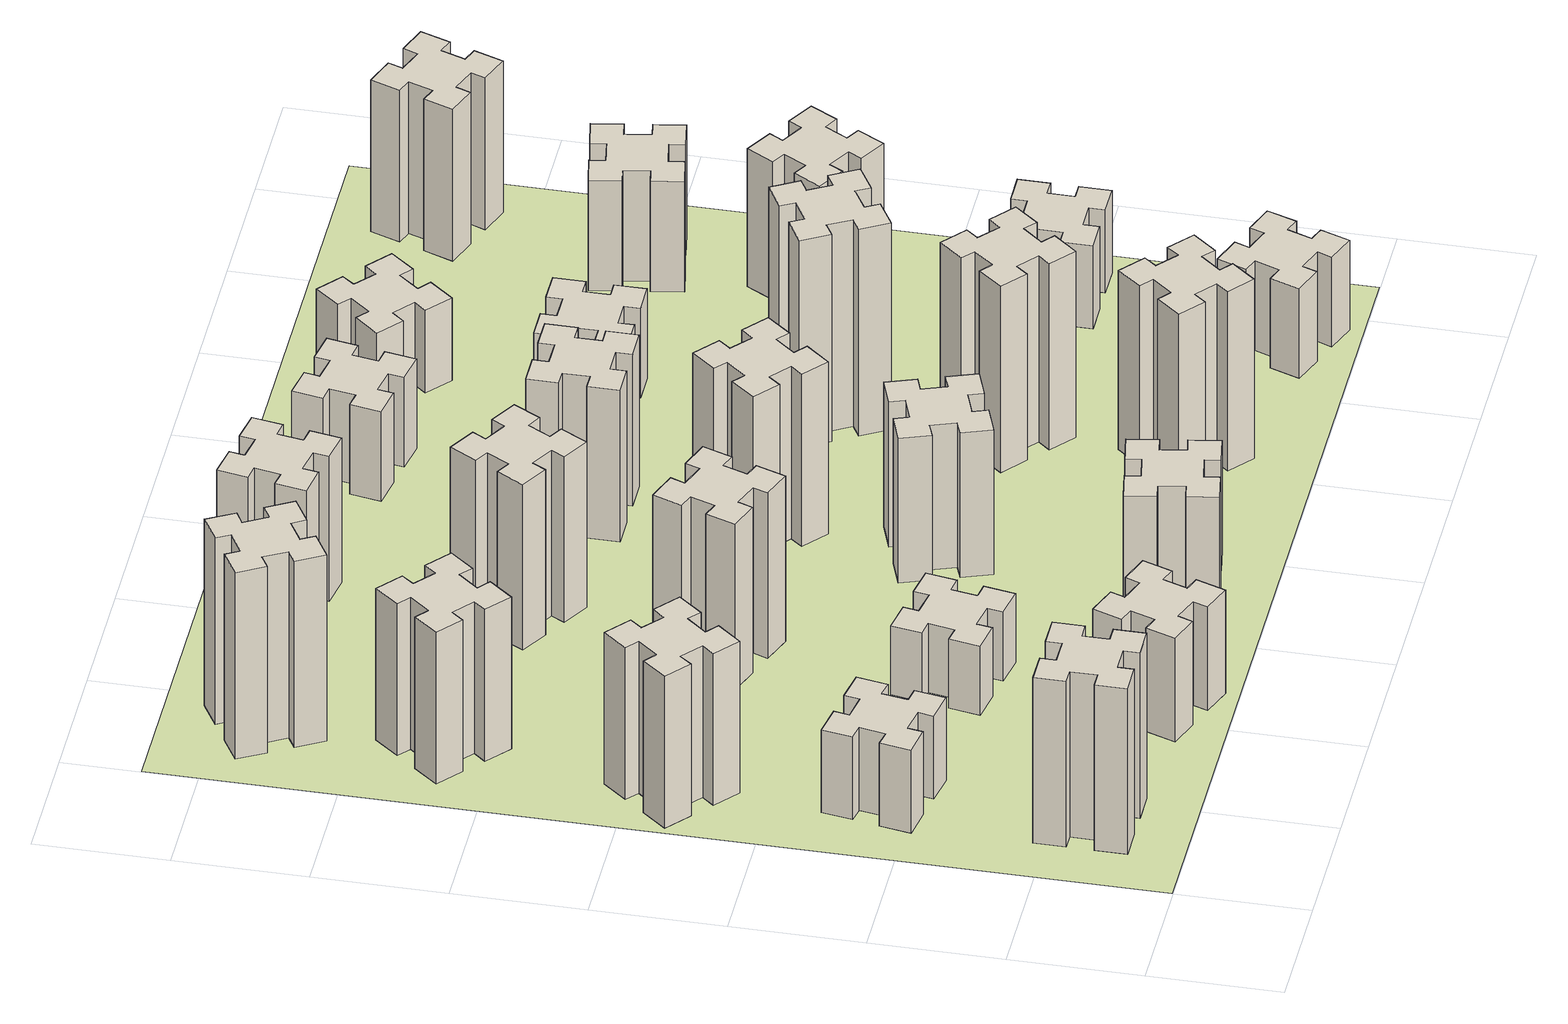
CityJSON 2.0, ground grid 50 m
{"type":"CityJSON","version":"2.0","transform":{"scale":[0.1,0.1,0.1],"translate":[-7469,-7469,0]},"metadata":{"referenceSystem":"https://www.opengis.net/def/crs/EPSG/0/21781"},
"CityObjects":{
"building1":{"type":"Building","attributes":{"class":"1000","function":"1000","usage":"1000","yearOfConstruction":2016,"roofType":"1000","measuredHeight":72,"storeysAboveGround":30,"storeysBelowGround":0},"geometry":[{"type":"Solid","lod":"1","boundaries":[[[[0,1,2,3,4,5,6,7,8,9,10,11,12,13,14,15,16,17,18,19]],[[17,16,20,21]],[[16,15,22,20]],[[15,14,23,22]],[[14,13,24,23]],[[13,12,25,24]],[[12,11,26,25]],[[11,10,27,26]],[[10,9,28,27]],[[9,8,29,28]],[[8,7,30,29]],[[7,6,31,30]],[[6,5,32,31]],[[5,4,33,32]],[[4,3,34,33]],[[3,2,35,34]],[[2,1,36,35]],[[1,0,37,36]],[[0,19,38,37]],[[19,18,39,38]],[[18,17,21,39]],[[24,25,26,27,28,29,30,31,32,33,34,35,36,37,38,39,21,20,22,23]]]]}]},
"building2":{"type":"Building","attributes":{"class":"1000","function":"1000","usage":"1000","yearOfConstruction":2016,"roofType":"1000","measuredHeight":36,"storeysAboveGround":30,"storeysBelowGround":0},"geometry":[{"type":"Solid","lod":"1","boundaries":[[[[40,41,42,43,44,45,46,47,48,49,50,51,52,53,54,55,56,57,58,59]],[[57,56,60,61]],[[56,55,62,60]],[[55,54,63,62]],[[54,53,64,63]],[[53,52,65,64]],[[52,51,66,65]],[[51,50,67,66]],[[50,49,68,67]],[[49,48,69,68]],[[48,47,70,69]],[[47,46,71,70]],[[46,45,72,71]],[[45,44,73,72]],[[44,43,74,73]],[[43,42,75,74]],[[42,41,76,75]],[[41,40,77,76]],[[40,59,78,77]],[[59,58,79,78]],[[58,57,61,79]],[[64,65,66,67,68,69,70,71,72,73,74,75,76,77,78,79,61,60,62,63]]]]}]},
"building3":{"type":"Building","attributes":{"class":"1000","function":"1000","usage":"1000","yearOfConstruction":2016,"roofType":"1000","measuredHeight":66,"storeysAboveGround":30,"storeysBelowGround":0},"geometry":[{"type":"Solid","lod":"1","boundaries":[[[[80,81,82,83,84,85,86,87,88,89,90,91,92,93,94,95,96,97,98,99]],[[97,96,100,101]],[[96,95,102,100]],[[95,94,103,102]],[[94,93,104,103]],[[93,92,105,104]],[[92,91,106,105]],[[91,90,107,106]],[[90,89,108,107]],[[89,88,109,108]],[[88,87,110,109]],[[87,86,111,110]],[[86,85,112,111]],[[85,84,113,112]],[[84,83,114,113]],[[83,82,115,114]],[[82,81,116,115]],[[81,80,117,116]],[[80,99,118,117]],[[99,98,119,118]],[[98,97,101,119]],[[104,105,106,107,108,109,110,111,112,113,114,115,116,117,118,119,101,100,102,103]]]]}]},
"building4":{"type":"Building","attributes":{"class":"1000","function":"1000","usage":"1000","yearOfConstruction":2016,"roofType":"1000","measuredHeight":66,"storeysAboveGround":30,"storeysBelowGround":0},"geometry":[{"type":"Solid","lod":"1","boundaries":[[[[120,121,122,123,124,125,126,127,128,129,130,131,132,133,134,135,136,137,138,139]],[[137,136,140,141]],[[136,135,142,140]],[[135,134,143,142]],[[134,133,144,143]],[[133,132,145,144]],[[132,131,146,145]],[[131,130,147,146]],[[130,129,148,147]],[[129,128,149,148]],[[128,127,150,149]],[[127,126,151,150]],[[126,125,152,151]],[[125,124,153,152]],[[124,123,154,153]],[[123,122,155,154]],[[122,121,156,155]],[[121,120,157,156]],[[120,139,158,157]],[[139,138,159,158]],[[138,137,141,159]],[[144,145,146,147,148,149,150,151,152,153,154,155,156,157,158,159,141,140,142,143]]]]}]},
"building5":{"type":"Building","attributes":{"class":"1000","function":"1000","usage":"1000","yearOfConstruction":2016,"roofType":"1000","measuredHeight":45,"storeysAboveGround":30,"storeysBelowGround":0},"geometry":[{"type":"Solid","lod":"1","boundaries":[[[[160,161,162,163,164,165,166,167,168,169,170,171,172,173,174,175,176,177,178,179]],[[177,176,180,181]],[[176,175,182,180]],[[175,174,183,182]],[[174,173,184,183]],[[173,172,185,184]],[[172,171,186,185]],[[171,170,187,186]],[[170,169,188,187]],[[169,168,189,188]],[[168,167,190,189]],[[167,166,191,190]],[[166,165,192,191]],[[165,164,193,192]],[[164,163,194,193]],[[163,162,195,194]],[[162,161,196,195]],[[161,160,197,196]],[[160,179,198,197]],[[179,178,199,198]],[[178,177,181,199]],[[184,185,186,187,188,189,190,191,192,193,194,195,196,197,198,199,181,180,182,183]]]]}]},
"building6":{"type":"Building","attributes":{"class":"1000","function":"1000","usage":"1000","yearOfConstruction":2016,"roofType":"1000","measuredHeight":81,"storeysAboveGround":30,"storeysBelowGround":0},"geometry":[{"type":"Solid","lod":"1","boundaries":[[[[200,201,202,203,204,205,206,207,208,209,210,211,212,213,214,215,216,217,218,219]],[[217,216,220,221]],[[216,215,222,220]],[[215,214,223,222]],[[214,213,224,223]],[[213,212,225,224]],[[212,211,226,225]],[[211,210,227,226]],[[210,209,228,227]],[[209,208,229,228]],[[208,207,230,229]],[[207,206,231,230]],[[206,205,232,231]],[[205,204,233,232]],[[204,203,234,233]],[[203,202,235,234]],[[202,201,236,235]],[[201,200,237,236]],[[200,219,238,237]],[[219,218,239,238]],[[218,217,221,239]],[[224,225,226,227,228,229,230,231,232,233,234,235,236,237,238,239,221,220,222,223]]]]}]},
"building7":{"type":"Building","attributes":{"class":"1000","function":"1000","usage":"1000","yearOfConstruction":2016,"roofType":"1000","measuredHeight":30,"storeysAboveGround":30,"storeysBelowGround":0},"geometry":[{"type":"Solid","lod":"1","boundaries":[[[[240,241,242,243,244,245,246,247,248,249,250,251,252,253,254,255,256,257,258,259]],[[257,256,260,261]],[[256,255,262,260]],[[255,254,263,262]],[[254,253,264,263]],[[253,252,265,264]],[[252,251,266,265]],[[251,250,267,266]],[[250,249,268,267]],[[249,248,269,268]],[[248,247,270,269]],[[247,246,271,270]],[[246,245,272,271]],[[245,244,273,272]],[[244,243,274,273]],[[243,242,275,274]],[[242,241,276,275]],[[241,240,277,276]],[[240,259,278,277]],[[259,258,279,278]],[[258,257,261,279]],[[264,265,266,267,268,269,270,271,272,273,274,275,276,277,278,279,261,260,262,263]]]]}]},
"building8":{"type":"Building","attributes":{"class":"1000","function":"1000","usage":"1000","yearOfConstruction":2016,"roofType":"1000","measuredHeight":72,"storeysAboveGround":30,"storeysBelowGround":0},"geometry":[{"type":"Solid","lod":"1","boundaries":[[[[280,281,282,283,284,285,286,287,288,289,290,291,292,293,294,295,296,297,298,299]],[[297,296,300,301]],[[296,295,302,300]],[[295,294,303,302]],[[294,293,304,303]],[[293,292,305,304]],[[292,291,306,305]],[[291,290,307,306]],[[290,289,308,307]],[[289,288,309,308]],[[288,287,310,309]],[[287,286,311,310]],[[286,285,312,311]],[[285,284,313,312]],[[284,283,314,313]],[[283,282,315,314]],[[282,281,316,315]],[[281,280,317,316]],[[280,299,318,317]],[[299,298,319,318]],[[298,297,301,319]],[[304,305,306,307,308,309,310,311,312,313,314,315,316,317,318,319,301,300,302,303]]]]}]},
"building9":{"type":"Building","attributes":{"class":"1000","function":"1000","usage":"1000","yearOfConstruction":2016,"roofType":"1000","measuredHeight":48,"storeysAboveGround":30,"storeysBelowGround":0},"geometry":[{"type":"Solid","lod":"1","boundaries":[[[[320,321,322,323,324,325,326,327,328,329,330,331,332,333,334,335,336,337,338,339]],[[337,336,340,341]],[[336,335,342,340]],[[335,334,343,342]],[[334,333,344,343]],[[333,332,345,344]],[[332,331,346,345]],[[331,330,347,346]],[[330,329,348,347]],[[329,328,349,348]],[[328,327,350,349]],[[327,326,351,350]],[[326,325,352,351]],[[325,324,353,352]],[[324,323,354,353]],[[323,322,355,354]],[[322,321,356,355]],[[321,320,357,356]],[[320,339,358,357]],[[339,338,359,358]],[[338,337,341,359]],[[344,345,346,347,348,349,350,351,352,353,354,355,356,357,358,359,341,340,342,343]]]]}]},
"building10":{"type":"Building","attributes":{"class":"1000","function":"1000","usage":"1000","yearOfConstruction":2016,"roofType":"1000","measuredHeight":72,"storeysAboveGround":30,"storeysBelowGround":0},"geometry":[{"type":"Solid","lod":"1","boundaries":[[[[360,361,362,363,364,365,366,367,368,369,370,371,372,373,374,375,376,377,378,379]],[[377,376,380,381]],[[376,375,382,380]],[[375,374,383,382]],[[374,373,384,383]],[[373,372,385,384]],[[372,371,386,385]],[[371,370,387,386]],[[370,369,388,387]],[[369,368,389,388]],[[368,367,390,389]],[[367,366,391,390]],[[366,365,392,391]],[[365,364,393,392]],[[364,363,394,393]],[[363,362,395,394]],[[362,361,396,395]],[[361,360,397,396]],[[360,379,398,397]],[[379,378,399,398]],[[378,377,381,399]],[[384,385,386,387,388,389,390,391,392,393,394,395,396,397,398,399,381,380,382,383]]]]}]},
"building11":{"type":"Building","attributes":{"class":"1000","function":"1000","usage":"1000","yearOfConstruction":2016,"roofType":"1000","measuredHeight":63,"storeysAboveGround":30,"storeysBelowGround":0},"geometry":[{"type":"Solid","lod":"1","boundaries":[[[[400,401,402,403,404,405,406,407,408,409,410,411,412,413,414,415,416,417,418,419]],[[417,416,420,421]],[[416,415,422,420]],[[415,414,423,422]],[[414,413,424,423]],[[413,412,425,424]],[[412,411,426,425]],[[411,410,427,426]],[[410,409,428,427]],[[409,408,429,428]],[[408,407,430,429]],[[407,406,431,430]],[[406,405,432,431]],[[405,404,433,432]],[[404,403,434,433]],[[403,402,435,434]],[[402,401,436,435]],[[401,400,437,436]],[[400,419,438,437]],[[419,418,439,438]],[[418,417,421,439]],[[424,425,426,427,428,429,430,431,432,433,434,435,436,437,438,439,421,420,422,423]]]]}]},
"building12":{"type":"Building","attributes":{"class":"1000","function":"1000","usage":"1000","yearOfConstruction":2016,"roofType":"1000","measuredHeight":63,"storeysAboveGround":30,"storeysBelowGround":0},"geometry":[{"type":"Solid","lod":"1","boundaries":[[[[440,441,442,443,444,445,446,447,448,449,450,451,452,453,454,455,456,457,458,459]],[[457,456,460,461]],[[456,455,462,460]],[[455,454,463,462]],[[454,453,464,463]],[[453,452,465,464]],[[452,451,466,465]],[[451,450,467,466]],[[450,449,468,467]],[[449,448,469,468]],[[448,447,470,469]],[[447,446,471,470]],[[446,445,472,471]],[[445,444,473,472]],[[444,443,474,473]],[[443,442,475,474]],[[442,441,476,475]],[[441,440,477,476]],[[440,459,478,477]],[[459,458,479,478]],[[458,457,461,479]],[[464,465,466,467,468,469,470,471,472,473,474,475,476,477,478,479,461,460,462,463]]]]}]},
"building13":{"type":"Building","attributes":{"class":"1000","function":"1000","usage":"1000","yearOfConstruction":2016,"roofType":"1000","measuredHeight":75,"storeysAboveGround":30,"storeysBelowGround":0},"geometry":[{"type":"Solid","lod":"1","boundaries":[[[[480,481,482,483,484,485,486,487,488,489,490,491,492,493,494,495,496,497,498,499]],[[497,496,500,501]],[[496,495,502,500]],[[495,494,503,502]],[[494,493,504,503]],[[493,492,505,504]],[[492,491,506,505]],[[491,490,507,506]],[[490,489,508,507]],[[489,488,509,508]],[[488,487,510,509]],[[487,486,511,510]],[[486,485,512,511]],[[485,484,513,512]],[[484,483,514,513]],[[483,482,515,514]],[[482,481,516,515]],[[481,480,517,516]],[[480,499,518,517]],[[499,498,519,518]],[[498,497,501,519]],[[504,505,506,507,508,509,510,511,512,513,514,515,516,517,518,519,501,500,502,503]]]]}]},
"building14":{"type":"Building","attributes":{"class":"1000","function":"1000","usage":"1000","yearOfConstruction":2016,"roofType":"1000","measuredHeight":66,"storeysAboveGround":30,"storeysBelowGround":0},"geometry":[{"type":"Solid","lod":"1","boundaries":[[[[520,521,522,523,524,525,526,527,528,529,530,531,532,533,534,535,536,537,538,539]],[[537,536,540,541]],[[536,535,542,540]],[[535,534,543,542]],[[534,533,544,543]],[[533,532,545,544]],[[532,531,546,545]],[[531,530,547,546]],[[530,529,548,547]],[[529,528,549,548]],[[528,527,550,549]],[[527,526,551,550]],[[526,525,552,551]],[[525,524,553,552]],[[524,523,554,553]],[[523,522,555,554]],[[522,521,556,555]],[[521,520,557,556]],[[520,539,558,557]],[[539,538,559,558]],[[538,537,541,559]],[[544,545,546,547,548,549,550,551,552,553,554,555,556,557,558,559,541,540,542,543]]]]}]},
"building15":{"type":"Building","attributes":{"class":"1000","function":"1000","usage":"1000","yearOfConstruction":2016,"roofType":"1000","measuredHeight":78,"storeysAboveGround":30,"storeysBelowGround":0},"geometry":[{"type":"Solid","lod":"1","boundaries":[[[[560,561,562,563,564,565,566,567,568,569,570,571,572,573,574,575,576,577,578,579]],[[577,576,580,581]],[[576,575,582,580]],[[575,574,583,582]],[[574,573,584,583]],[[573,572,585,584]],[[572,571,586,585]],[[571,570,587,586]],[[570,569,588,587]],[[569,568,589,588]],[[568,567,590,589]],[[567,566,591,590]],[[566,565,592,591]],[[565,564,593,592]],[[564,563,594,593]],[[563,562,595,594]],[[562,561,596,595]],[[561,560,597,596]],[[560,579,598,597]],[[579,578,599,598]],[[578,577,581,599]],[[584,585,586,587,588,589,590,591,592,593,594,595,596,597,598,599,581,580,582,583]]]]}]},
"building16":{"type":"Building","attributes":{"class":"1000","function":"1000","usage":"1000","yearOfConstruction":2016,"roofType":"1000","measuredHeight":81,"storeysAboveGround":30,"storeysBelowGround":0},"geometry":[{"type":"Solid","lod":"1","boundaries":[[[[600,601,602,603,604,605,606,607,608,609,610,611,612,613,614,615,616,617,618,619]],[[617,616,620,621]],[[616,615,622,620]],[[615,614,623,622]],[[614,613,624,623]],[[613,612,625,624]],[[612,611,626,625]],[[611,610,627,626]],[[610,609,628,627]],[[609,608,629,628]],[[608,607,630,629]],[[607,606,631,630]],[[606,605,632,631]],[[605,604,633,632]],[[604,603,634,633]],[[603,602,635,634]],[[602,601,636,635]],[[601,600,637,636]],[[600,619,638,637]],[[619,618,639,638]],[[618,617,621,639]],[[624,625,626,627,628,629,630,631,632,633,634,635,636,637,638,639,621,620,622,623]]]]}]},
"building17":{"type":"Building","attributes":{"class":"1000","function":"1000","usage":"1000","yearOfConstruction":2016,"roofType":"1000","measuredHeight":39,"storeysAboveGround":30,"storeysBelowGround":0},"geometry":[{"type":"Solid","lod":"1","boundaries":[[[[640,641,642,643,644,645,646,647,648,649,650,651,652,653,654,655,656,657,658,659]],[[657,656,660,661]],[[656,655,662,660]],[[655,654,663,662]],[[654,653,664,663]],[[653,652,665,664]],[[652,651,666,665]],[[651,650,667,666]],[[650,649,668,667]],[[649,648,669,668]],[[648,647,670,669]],[[647,646,671,670]],[[646,645,672,671]],[[645,644,673,672]],[[644,643,674,673]],[[643,642,675,674]],[[642,641,676,675]],[[641,640,677,676]],[[640,659,678,677]],[[659,658,679,678]],[[658,657,661,679]],[[664,665,666,667,668,669,670,671,672,673,674,675,676,677,678,679,661,660,662,663]]]]}]},
"building18":{"type":"Building","attributes":{"class":"1000","function":"1000","usage":"1000","yearOfConstruction":2016,"roofType":"1000","measuredHeight":90,"storeysAboveGround":30,"storeysBelowGround":0},"geometry":[{"type":"Solid","lod":"1","boundaries":[[[[680,681,682,683,684,685,686,687,688,689,690,691,692,693,694,695,696,697,698,699]],[[697,696,700,701]],[[696,695,702,700]],[[695,694,703,702]],[[694,693,704,703]],[[693,692,705,704]],[[692,691,706,705]],[[691,690,707,706]],[[690,689,708,707]],[[689,688,709,708]],[[688,687,710,709]],[[687,686,711,710]],[[686,685,712,711]],[[685,684,713,712]],[[684,683,714,713]],[[683,682,715,714]],[[682,681,716,715]],[[681,680,717,716]],[[680,699,718,717]],[[699,698,719,718]],[[698,697,701,719]],[[704,705,706,707,708,709,710,711,712,713,714,715,716,717,718,719,701,700,702,703]]]]}]},
"building19":{"type":"Building","attributes":{"class":"1000","function":"1000","usage":"1000","yearOfConstruction":2016,"roofType":"1000","measuredHeight":39,"storeysAboveGround":30,"storeysBelowGround":0},"geometry":[{"type":"Solid","lod":"1","boundaries":[[[[720,721,722,723,724,725,726,727,728,729,730,731,732,733,734,735,736,737,738,739]],[[737,736,740,741]],[[736,735,742,740]],[[735,734,743,742]],[[734,733,744,743]],[[733,732,745,744]],[[732,731,746,745]],[[731,730,747,746]],[[730,729,748,747]],[[729,728,749,748]],[[728,727,750,749]],[[727,726,751,750]],[[726,725,752,751]],[[725,724,753,752]],[[724,723,754,753]],[[723,722,755,754]],[[722,721,756,755]],[[721,720,757,756]],[[720,739,758,757]],[[739,738,759,758]],[[738,737,741,759]],[[744,745,746,747,748,749,750,751,752,753,754,755,756,757,758,759,741,740,742,743]]]]}]},
"building20":{"type":"Building","attributes":{"class":"1000","function":"1000","usage":"1000","yearOfConstruction":2016,"roofType":"1000","measuredHeight":39,"storeysAboveGround":30,"storeysBelowGround":0},"geometry":[{"type":"Solid","lod":"1","boundaries":[[[[760,761,762,763,764,765,766,767,768,769,770,771,772,773,774,775,776,777,778,779]],[[777,776,780,781]],[[776,775,782,780]],[[775,774,783,782]],[[774,773,784,783]],[[773,772,785,784]],[[772,771,786,785]],[[771,770,787,786]],[[770,769,788,787]],[[769,768,789,788]],[[768,767,790,789]],[[767,766,791,790]],[[766,765,792,791]],[[765,764,793,792]],[[764,763,794,793]],[[763,762,795,794]],[[762,761,796,795]],[[761,760,797,796]],[[760,779,798,797]],[[779,778,799,798]],[[778,777,781,799]],[[784,785,786,787,788,789,790,791,792,793,794,795,796,797,798,799,781,780,782,783]]]]}]},
"building21":{"type":"Building","attributes":{"class":"1000","function":"1000","usage":"1000","yearOfConstruction":2016,"roofType":"1000","measuredHeight":36,"storeysAboveGround":30,"storeysBelowGround":0},"geometry":[{"type":"Solid","lod":"1","boundaries":[[[[800,801,802,803,804,805,806,807,808,809,810,811,812,813,814,815,816,817,818,819]],[[817,816,820,821]],[[816,815,822,820]],[[815,814,823,822]],[[814,813,824,823]],[[813,812,825,824]],[[812,811,826,825]],[[811,810,827,826]],[[810,809,828,827]],[[809,808,829,828]],[[808,807,830,829]],[[807,806,831,830]],[[806,805,832,831]],[[805,804,833,832]],[[804,803,834,833]],[[803,802,835,834]],[[802,801,836,835]],[[801,800,837,836]],[[800,819,838,837]],[[819,818,839,838]],[[818,817,821,839]],[[824,825,826,827,828,829,830,831,832,833,834,835,836,837,838,839,821,820,822,823]]]]}]},
"building22":{"type":"Building","attributes":{"class":"1000","function":"1000","usage":"1000","yearOfConstruction":2016,"roofType":"1000","measuredHeight":36,"storeysAboveGround":30,"storeysBelowGround":0},"geometry":[{"type":"Solid","lod":"1","boundaries":[[[[840,841,842,843,844,845,846,847,848,849,850,851,852,853,854,855,856,857,858,859]],[[857,856,860,861]],[[856,855,862,860]],[[855,854,863,862]],[[854,853,864,863]],[[853,852,865,864]],[[852,851,866,865]],[[851,850,867,866]],[[850,849,868,867]],[[849,848,869,868]],[[848,847,870,869]],[[847,846,871,870]],[[846,845,872,871]],[[845,844,873,872]],[[844,843,874,873]],[[843,842,875,874]],[[842,841,876,875]],[[841,840,877,876]],[[840,859,878,877]],[[859,858,879,878]],[[858,857,861,879]],[[864,865,866,867,868,869,870,871,872,873,874,875,876,877,878,879,861,860,862,863]]]]}]},
"building23":{"type":"Building","attributes":{"class":"1000","function":"1000","usage":"1000","yearOfConstruction":2016,"roofType":"1000","measuredHeight":60,"storeysAboveGround":30,"storeysBelowGround":0},"geometry":[{"type":"Solid","lod":"1","boundaries":[[[[880,881,882,883,884,885,886,887,888,889,890,891,892,893,894,895,896,897,898,899]],[[897,896,900,901]],[[896,895,902,900]],[[895,894,903,902]],[[894,893,904,903]],[[893,892,905,904]],[[892,891,906,905]],[[891,890,907,906]],[[890,889,908,907]],[[889,888,909,908]],[[888,887,910,909]],[[887,886,911,910]],[[886,885,912,911]],[[885,884,913,912]],[[884,883,914,913]],[[883,882,915,914]],[[882,881,916,915]],[[881,880,917,916]],[[880,899,918,917]],[[899,898,919,918]],[[898,897,901,919]],[[904,905,906,907,908,909,910,911,912,913,914,915,916,917,918,919,901,900,902,903]]]]}]},
"building24":{"type":"Building","attributes":{"class":"1000","function":"1000","usage":"1000","yearOfConstruction":2016,"roofType":"1000","measuredHeight":48,"storeysAboveGround":30,"storeysBelowGround":0},"geometry":[{"type":"Solid","lod":"1","boundaries":[[[[920,921,922,923,924,925,926,927,928,929,930,931,932,933,934,935,936,937,938,939]],[[937,936,940,941]],[[936,935,942,940]],[[935,934,943,942]],[[934,933,944,943]],[[933,932,945,944]],[[932,931,946,945]],[[931,930,947,946]],[[930,929,948,947]],[[929,928,949,948]],[[928,927,950,949]],[[927,926,951,950]],[[926,925,952,951]],[[925,924,953,952]],[[924,923,954,953]],[[923,922,955,954]],[[922,921,956,955]],[[921,920,957,956]],[[920,939,958,957]],[[939,938,959,958]],[[938,937,941,959]],[[944,945,946,947,948,949,950,951,952,953,954,955,956,957,958,959,941,940,942,943]]]]}]},
"building25":{"type":"Building","attributes":{"class":"1000","function":"1000","usage":"1000","yearOfConstruction":2016,"roofType":"1000","measuredHeight":66,"storeysAboveGround":30,"storeysBelowGround":0},"geometry":[{"type":"Solid","lod":"1","boundaries":[[[[960,961,962,963,964,965,966,967,968,969,970,971,972,973,974,975,976,977,978,979]],[[977,976,980,981]],[[976,975,982,980]],[[975,974,983,982]],[[974,973,984,983]],[[973,972,985,984]],[[972,971,986,985]],[[971,970,987,986]],[[970,969,988,987]],[[969,968,989,988]],[[968,967,990,989]],[[967,966,991,990]],[[966,965,992,991]],[[965,964,993,992]],[[964,963,994,993]],[[963,962,995,994]],[[962,961,996,995]],[[961,960,997,996]],[[960,979,998,997]],[[979,978,999,998]],[[978,977,981,999]],[[984,985,986,987,988,989,990,991,992,993,994,995,996,997,998,999,981,980,982,983]]]]}]},
"landuse1":{"type":"LandUse","attributes":{"name":"plot1","function":"1010"},"geometry":[{"type":"MultiSurface","lod":"1","boundaries":[[[1000,1001,1002,1003]]]}]}
},
"vertices":[
[325,265,0],[425,265,0],[425,205,0],[545,205,0],[545,325,0],[485,325,0],[485,425,0],[545,425,0],[545,545,0],[425,545,0],[425,485,0],[325,485,0],[325,545,0],[205,545,0],[205,425,0],[265,425,0],[265,325,0],[205,325,0],[205,205,0],[325,205,0],[265,325,720],[205,325,720],[265,425,720],[205,425,720],[205,545,720],[325,545,720],[325,485,720],[425,485,720],[425,545,720],[545,545,720],[545,425,720],[485,425,720],[485,325,720],[545,325,720],[545,205,720],[425,205,720],[425,265,720],[325,265,720],[325,205,720],[205,205,720],
[307,1016,0],[405,998,0],[395,939,0],[513,918,0],[534,1037,0],[475,1047,0],[492,1145,0],[551,1135,0],[572,1253,0],[454,1274,0],[444,1215,0],[345,1232,0],[356,1291,0],[237,1312,0],[217,1194,0],[276,1184,0],[258,1085,0],[199,1096,0],[178,977,0],[297,957,0],[258,1085,360],[199,1096,360],[276,1184,360],[217,1194,360],[237,1312,360],[356,1291,360],[345,1232,360],[444,1215,360],[454,1274,360],[572,1253,360],[551,1135,360],[492,1145,360],[475,1047,360],[534,1037,360],[513,918,360],[395,939,360],[405,998,360],[307,1016,360],[297,957,360],[178,977,360],
[223,1964,0],[159,1888,0],[113,1926,0],[36,1834,0],[128,1757,0],[166,1803,0],[243,1739,0],[204,1693,0],[296,1616,0],[373,1708,0],[327,1746,0],[392,1823,0],[438,1784,0],[515,1876,0],[423,1953,0],[384,1907,0],[308,1972,0],[346,2018,0],[254,2095,0],[177,2003,0],[308,1972,660],[346,2018,660],[384,1907,660],[423,1953,660],[515,1876,660],[438,1784,660],[392,1823,660],[327,1746,660],[373,1708,660],[296,1616,660],[204,1693,660],[243,1739,660],[166,1803,660],[128,1757,660],[36,1834,660],[113,1926,660],[159,1888,660],[223,1964,660],[177,2003,660],[254,2095,660],
[427,2586,0],[492,2663,0],[538,2624,0],[615,2716,0],[523,2793,0],[484,2747,0],[408,2812,0],[446,2858,0],[354,2935,0],[277,2843,0],[323,2804,0],[259,2728,0],[213,2766,0],[136,2674,0],[228,2597,0],[266,2643,0],[343,2579,0],[304,2533,0],[396,2456,0],[473,2548,0],[343,2579,660],[304,2533,660],[266,2643,660],[228,2597,660],[136,2674,660],[213,2766,660],[259,2728,660],[323,2804,660],[277,2843,660],[354,2935,660],[446,2858,660],[408,2812,660],[484,2747,660],[523,2793,660],[615,2716,660],[538,2624,660],[492,2663,660],[427,2586,660],[473,2548,660],[396,2456,660],
[1200,362,0],[1106,396,0],[1127,452,0],[1014,493,0],[973,380,0],[1029,360,0],[995,266,0],[939,287,0],[897,174,0],[1010,133,0],[1031,189,0],[1125,155,0],[1104,99,0],[1217,57,0],[1258,170,0],[1202,191,0],[1236,285,0],[1292,264,0],[1333,377,0],[1220,418,0],[1236,285,450],[1292,264,450],[1202,191,450],[1258,170,450],[1217,57,450],[1104,99,450],[1125,155,450],[1031,189,450],[1010,133,450],[897,174,450],[939,287,450],[995,266,450],[1029,360,450],[973,380,450],[1014,493,450],[1127,452,450],[1106,396,450],[1200,362,450],[1220,418,450],[1333,377,450],
[364,3456,0],[277,3406,0],[247,3458,0],[143,3398,0],[203,3294,0],[255,3324,0],[305,3237,0],[253,3207,0],[313,3103,0],[417,3163,0],[387,3215,0],[474,3265,0],[504,3213,0],[608,3273,0],[548,3377,0],[496,3347,0],[446,3434,0],[498,3464,0],[438,3568,0],[334,3508,0],[446,3434,810],[498,3464,810],[496,3347,810],[548,3377,810],[608,3273,810],[504,3213,810],[474,3265,810],[387,3215,810],[417,3163,810],[313,3103,810],[253,3207,810],[305,3237,810],[255,3324,810],[203,3294,810],[143,3398,810],[247,3458,810],[277,3406,810],[364,3456,810],[334,3508,810],[438,3568,810],
[1016,1084,0],[998,985,0],[939,996,0],[918,877,0],[1037,857,0],[1047,916,0],[1145,898,0],[1135,839,0],[1253,818,0],[1274,937,0],[1215,947,0],[1232,1045,0],[1291,1035,0],[1312,1153,0],[1194,1174,0],[1184,1115,0],[1085,1132,0],[1096,1191,0],[977,1212,0],[957,1094,0],[1085,1132,300],[1096,1191,300],[1184,1115,300],[1194,1174,300],[1312,1153,300],[1291,1035,300],[1232,1045,300],[1215,947,300],[1274,937,300],[1253,818,300],[1135,839,300],[1145,898,300],[1047,916,300],[1037,857,300],[918,877,300],[939,996,300],[998,985,300],[1016,1084,300],[957,1094,300],[977,1212,300],
[1202,1771,0],[1236,1865,0],[1292,1844,0],[1333,1957,0],[1220,1998,0],[1200,1942,0],[1106,1976,0],[1127,2032,0],[1014,2073,0],[973,1960,0],[1029,1940,0],[995,1846,0],[939,1867,0],[897,1754,0],[1010,1713,0],[1031,1769,0],[1125,1735,0],[1104,1679,0],[1217,1637,0],[1258,1750,0],[1125,1735,720],[1104,1679,720],[1031,1769,720],[1010,1713,720],[897,1754,720],[939,1867,720],[995,1846,720],[1029,1940,720],[973,1960,720],[1014,2073,720],[1127,2032,720],[1106,1976,720],[1200,1942,720],[1220,1998,720],[1333,1957,720],[1292,1844,720],[1236,1865,720],[1202,1771,720],[1258,1750,720],[1217,1637,720],
[1738,405,0],[1756,307,0],[1697,297,0],[1717,178,0],[1836,199,0],[1825,258,0],[1924,276,0],[1934,217,0],[2052,237,0],[2031,356,0],[1972,345,0],[1955,444,0],[2014,454,0],[1993,572,0],[1875,551,0],[1885,492,0],[1787,475,0],[1777,534,0],[1658,513,0],[1679,395,0],[1787,475,480],[1777,534,480],[1885,492,480],[1875,551,480],[1993,572,480],[2014,454,480],[1955,444,480],[1972,345,480],[2031,356,480],[2052,237,480],[1934,217,480],[1924,276,480],[1825,258,480],[1836,199,480],[1717,178,480],[1697,297,480],[1756,307,480],[1738,405,480],[1679,395,480],[1658,513,480],
[1286,2497,0],[1336,2584,0],[1388,2554,0],[1448,2658,0],[1344,2718,0],[1314,2666,0],[1227,2716,0],[1257,2768,0],[1153,2828,0],[1093,2724,0],[1145,2694,0],[1095,2607,0],[1043,2637,0],[983,2533,0],[1087,2473,0],[1117,2525,0],[1204,2475,0],[1174,2423,0],[1278,2363,0],[1338,2467,0],[1204,2475,720],[1174,2423,720],[1117,2525,720],[1087,2473,720],[983,2533,720],[1043,2637,720],[1095,2607,720],[1145,2694,720],[1093,2724,720],[1153,2828,720],[1257,2768,720],[1227,2716,720],[1314,2666,720],[1344,2718,720],[1448,2658,720],[1388,2554,720],[1336,2584,720],[1286,2497,720],[1338,2467,720],[1278,2363,720],
[1016,3504,0],[998,3405,0],[939,3416,0],[918,3297,0],[1037,3277,0],[1047,3336,0],[1145,3318,0],[1135,3259,0],[1253,3238,0],[1274,3357,0],[1215,3367,0],[1232,3465,0],[1291,3455,0],[1312,3573,0],[1194,3594,0],[1184,3535,0],[1085,3552,0],[1096,3611,0],[977,3632,0],[957,3514,0],[1085,3552,630],[1096,3611,630],[1184,3535,630],[1194,3594,630],[1312,3573,630],[1291,3455,630],[1232,3465,630],[1215,3367,630],[1274,3357,630],[1253,3238,630],[1135,3259,630],[1145,3318,630],[1047,3336,630],[1037,3277,630],[918,3297,630],[939,3416,630],[998,3405,630],[1016,3504,630],[957,3514,630],[977,3632,630],
[1846,1095,0],[1940,1129,0],[1960,1073,0],[2073,1114,0],[2032,1227,0],[1976,1206,0],[1942,1300,0],[1998,1320,0],[1957,1433,0],[1844,1392,0],[1865,1336,0],[1771,1302,0],[1750,1358,0],[1637,1317,0],[1679,1204,0],[1735,1225,0],[1769,1131,0],[1713,1110,0],[1754,997,0],[1867,1039,0],[1769,1131,630],[1713,1110,630],[1735,1225,630],[1679,1204,630],[1637,1317,630],[1750,1358,630],[1771,1302,630],[1865,1336,630],[1844,1392,630],[1957,1433,630],[1998,1320,630],[1942,1300,630],[1976,1206,630],[2032,1227,630],[2073,1114,630],[1960,1073,630],[1940,1129,630],[1846,1095,630],[1867,1039,630],[1754,997,630],
[1964,1907,0],[1888,1972,0],[1926,2018,0],[1834,2095,0],[1757,2003,0],[1803,1964,0],[1739,1888,0],[1693,1926,0],[1616,1834,0],[1708,1757,0],[1746,1803,0],[1823,1739,0],[1784,1693,0],[1876,1616,0],[1953,1708,0],[1907,1746,0],[1972,1823,0],[2018,1784,0],[2095,1876,0],[2003,1953,0],[1972,1823,750],[2018,1784,750],[1907,1746,750],[1953,1708,750],[1876,1616,750],[1784,1693,750],[1823,1739,750],[1746,1803,750],[1708,1757,750],[1616,1834,750],[1693,1926,750],[1739,1888,750],[1803,1964,750],[1757,2003,750],[1834,2095,750],[1926,2018,750],[1888,1972,750],[1964,1907,750],[2003,1953,750],[2095,1876,750],
[1965,2445,0],[1965,2545,0],[2025,2545,0],[2025,2665,0],[1905,2665,0],[1905,2605,0],[1805,2605,0],[1805,2665,0],[1685,2665,0],[1685,2545,0],[1745,2545,0],[1745,2445,0],[1685,2445,0],[1685,2325,0],[1805,2325,0],[1805,2385,0],[1905,2385,0],[1905,2325,0],[2025,2325,0],[2025,2445,0],[1905,2385,660],[1905,2325,660],[1805,2385,660],[1805,2325,660],[1685,2325,660],[1685,2445,660],[1745,2445,660],[1745,2545,660],[1685,2545,660],[1685,2665,660],[1805,2665,660],[1805,2605,660],[1905,2605,660],[1905,2665,660],[2025,2665,660],[2025,2545,660],[1965,2545,660],[1965,2445,660],[2025,2445,660],[2025,2325,660],
[2704,527,0],[2628,592,0],[2666,638,0],[2574,715,0],[2497,623,0],[2543,584,0],[2479,508,0],[2433,546,0],[2356,454,0],[2448,377,0],[2486,423,0],[2563,359,0],[2524,313,0],[2616,236,0],[2693,328,0],[2647,366,0],[2712,443,0],[2758,404,0],[2835,496,0],[2743,573,0],[2712,443,780],[2758,404,780],[2647,366,780],[2693,328,780],[2616,236,780],[2524,313,780],[2563,359,780],[2486,423,780],[2448,377,780],[2356,454,780],[2433,546,780],[2479,508,780],[2543,584,780],[2497,623,780],[2574,715,780],[2666,638,780],[2628,592,780],[2704,527,780],[2743,573,780],[2835,496,780],
[2647,1006,0],[2712,1083,0],[2758,1044,0],[2835,1136,0],[2743,1213,0],[2704,1167,0],[2628,1232,0],[2666,1278,0],[2574,1355,0],[2497,1263,0],[2543,1224,0],[2479,1148,0],[2433,1186,0],[2356,1094,0],[2448,1017,0],[2486,1063,0],[2563,999,0],[2524,953,0],[2616,876,0],[2693,968,0],[2563,999,810],[2524,953,810],[2486,1063,810],[2448,1017,810],[2356,1094,810],[2433,1186,810],[2479,1148,810],[2543,1224,810],[2497,1263,810],[2574,1355,810],[2666,1278,810],[2628,1232,810],[2704,1167,810],[2743,1213,810],[2835,1136,810],[2758,1044,810],[2712,1083,810],[2647,1006,810],[2693,968,810],[2616,876,810],
[1887,3236,0],[1985,3218,0],[1975,3159,0],[2093,3138,0],[2114,3257,0],[2055,3267,0],[2072,3365,0],[2131,3355,0],[2152,3473,0],[2034,3494,0],[2024,3435,0],[1925,3452,0],[1936,3511,0],[1817,3532,0],[1797,3414,0],[1856,3404,0],[1838,3305,0],[1779,3316,0],[1758,3197,0],[1877,3177,0],[1838,3305,390],[1779,3316,390],[1856,3404,390],[1797,3414,390],[1817,3532,390],[1936,3511,390],[1925,3452,390],[2024,3435,390],[2034,3494,390],[2152,3473,390],[2131,3355,390],[2072,3365,390],[2055,3267,390],[2114,3257,390],[2093,3138,390],[1975,3159,390],[1985,3218,390],[1887,3236,390],[1877,3177,390],[1758,3197,390],
[2475,1744,0],[2525,1657,0],[2473,1627,0],[2533,1523,0],[2637,1583,0],[2607,1635,0],[2694,1685,0],[2724,1633,0],[2828,1693,0],[2768,1797,0],[2716,1767,0],[2666,1854,0],[2718,1884,0],[2658,1988,0],[2554,1928,0],[2584,1876,0],[2497,1826,0],[2467,1878,0],[2363,1818,0],[2423,1714,0],[2497,1826,900],[2467,1878,900],[2584,1876,900],[2554,1928,900],[2658,1988,900],[2718,1884,900],[2666,1854,900],[2716,1767,900],[2768,1797,900],[2828,1693,900],[2724,1633,900],[2694,1685,900],[2607,1635,900],[2637,1583,900],[2533,1523,900],[2473,1627,900],[2525,1657,900],[2475,1744,900],[2423,1714,900],[2363,1818,900],
[2445,2485,0],[2545,2485,0],[2545,2425,0],[2665,2425,0],[2665,2545,0],[2605,2545,0],[2605,2645,0],[2665,2645,0],[2665,2765,0],[2545,2765,0],[2545,2705,0],[2445,2705,0],[2445,2765,0],[2325,2765,0],[2325,2645,0],[2385,2645,0],[2385,2545,0],[2325,2545,0],[2325,2425,0],[2445,2425,0],[2385,2545,390],[2325,2545,390],[2385,2645,390],[2325,2645,390],[2325,2765,390],[2445,2765,390],[2445,2705,390],[2545,2705,390],[2545,2765,390],[2665,2765,390],[2665,2645,390],[2605,2645,390],[2605,2545,390],[2665,2545,390],[2665,2425,390],[2545,2425,390],[2545,2485,390],[2445,2485,390],[2445,2425,390],[2325,2425,390],
[3251,189,0],[3345,155,0],[3324,99,0],[3437,57,0],[3478,170,0],[3422,191,0],[3456,285,0],[3512,264,0],[3553,377,0],[3440,418,0],[3420,362,0],[3326,396,0],[3347,452,0],[3234,493,0],[3193,380,0],[3249,360,0],[3215,266,0],[3159,287,0],[3117,174,0],[3230,133,0],[3215,266,390],[3159,287,390],[3249,360,390],[3193,380,390],[3234,493,390],[3347,452,390],[3326,396,390],[3420,362,390],[3440,418,390],[3553,377,390],[3512,264,390],[3456,285,390],[3422,191,390],[3478,170,390],[3437,57,390],[3324,99,390],[3345,155,390],[3251,189,390],[3230,133,390],[3117,174,390],
[2443,3444,0],[2379,3368,0],[2333,3406,0],[2256,3314,0],[2348,3237,0],[2386,3283,0],[2463,3219,0],[2424,3173,0],[2516,3096,0],[2593,3188,0],[2547,3226,0],[2612,3303,0],[2658,3264,0],[2735,3356,0],[2643,3433,0],[2604,3387,0],[2528,3452,0],[2566,3498,0],[2474,3575,0],[2397,3483,0],[2528,3452,360],[2566,3498,360],[2604,3387,360],[2643,3433,360],[2735,3356,360],[2658,3264,360],[2612,3303,360],[2547,3226,360],[2593,3188,360],[2516,3096,360],[2424,3173,360],[2463,3219,360],[2386,3283,360],[2348,3237,360],[2256,3314,360],[2333,3406,360],[2379,3368,360],[2443,3444,360],[2397,3483,360],[2474,3575,360],
[3325,1165,0],[3325,1065,0],[3265,1065,0],[3265,945,0],[3385,945,0],[3385,1005,0],[3485,1005,0],[3485,945,0],[3605,945,0],[3605,1065,0],[3545,1065,0],[3545,1165,0],[3605,1165,0],[3605,1285,0],[3485,1285,0],[3485,1225,0],[3385,1225,0],[3385,1285,0],[3265,1285,0],[3265,1165,0],[3385,1225,360],[3385,1285,360],[3485,1225,360],[3485,1285,360],[3605,1285,360],[3605,1165,360],[3545,1165,360],[3545,1065,360],[3605,1065,360],[3605,945,360],[3485,945,360],[3485,1005,360],[3385,1005,360],[3385,945,360],[3265,945,360],[3265,1065,360],[3325,1065,360],[3325,1165,360],[3265,1165,360],[3265,1285,360],
[3406,1857,0],[3456,1944,0],[3508,1914,0],[3568,2018,0],[3464,2078,0],[3434,2026,0],[3347,2076,0],[3377,2128,0],[3273,2188,0],[3213,2084,0],[3265,2054,0],[3215,1967,0],[3163,1997,0],[3103,1893,0],[3207,1833,0],[3237,1885,0],[3324,1835,0],[3294,1783,0],[3398,1723,0],[3458,1827,0],[3324,1835,600],[3294,1783,600],[3237,1885,600],[3207,1833,600],[3103,1893,600],[3163,1997,600],[3215,1967,600],[3265,2054,600],[3213,2084,600],[3273,2188,600],[3377,2128,600],[3347,2076,600],[3434,2026,600],[3464,2078,600],[3568,2018,600],[3508,1914,600],[3456,1944,600],[3406,1857,600],[3458,1827,600],[3398,1723,600],
[3218,2625,0],[3236,2527,0],[3177,2517,0],[3197,2398,0],[3316,2419,0],[3305,2478,0],[3404,2496,0],[3414,2437,0],[3532,2457,0],[3511,2576,0],[3452,2565,0],[3435,2664,0],[3494,2674,0],[3473,2792,0],[3355,2771,0],[3365,2712,0],[3267,2695,0],[3257,2754,0],[3138,2733,0],[3159,2615,0],[3267,2695,480],[3257,2754,480],[3365,2712,480],[3355,2771,480],[3473,2792,480],[3494,2674,480],[3435,2664,480],[3452,2565,480],[3511,2576,480],[3532,2457,480],[3414,2437,480],[3404,2496,480],[3305,2478,480],[3316,2419,480],[3197,2398,480],[3177,2517,480],[3236,2527,480],[3218,2625,480],[3159,2615,480],[3138,2733,480],
[3520,3422,0],[3426,3456,0],[3447,3512,0],[3334,3553,0],[3293,3440,0],[3349,3420,0],[3315,3326,0],[3259,3347,0],[3217,3234,0],[3330,3193,0],[3351,3249,0],[3445,3215,0],[3424,3159,0],[3537,3117,0],[3578,3230,0],[3522,3251,0],[3556,3345,0],[3612,3324,0],[3653,3437,0],[3540,3478,0],[3556,3345,660],[3612,3324,660],[3522,3251,660],[3578,3230,660],[3537,3117,660],[3424,3159,660],[3445,3215,660],[3351,3249,660],[3330,3193,660],[3217,3234,660],[3259,3347,660],[3315,3326,660],[3349,3420,660],[3293,3440,660],[3334,3553,660],[3447,3512,660],[3426,3456,660],[3520,3422,660],[3540,3478,660],[3653,3437,660],
[5,3705,0],[3705,3705,0],[3705,5,0],[5,5,0]
]}
